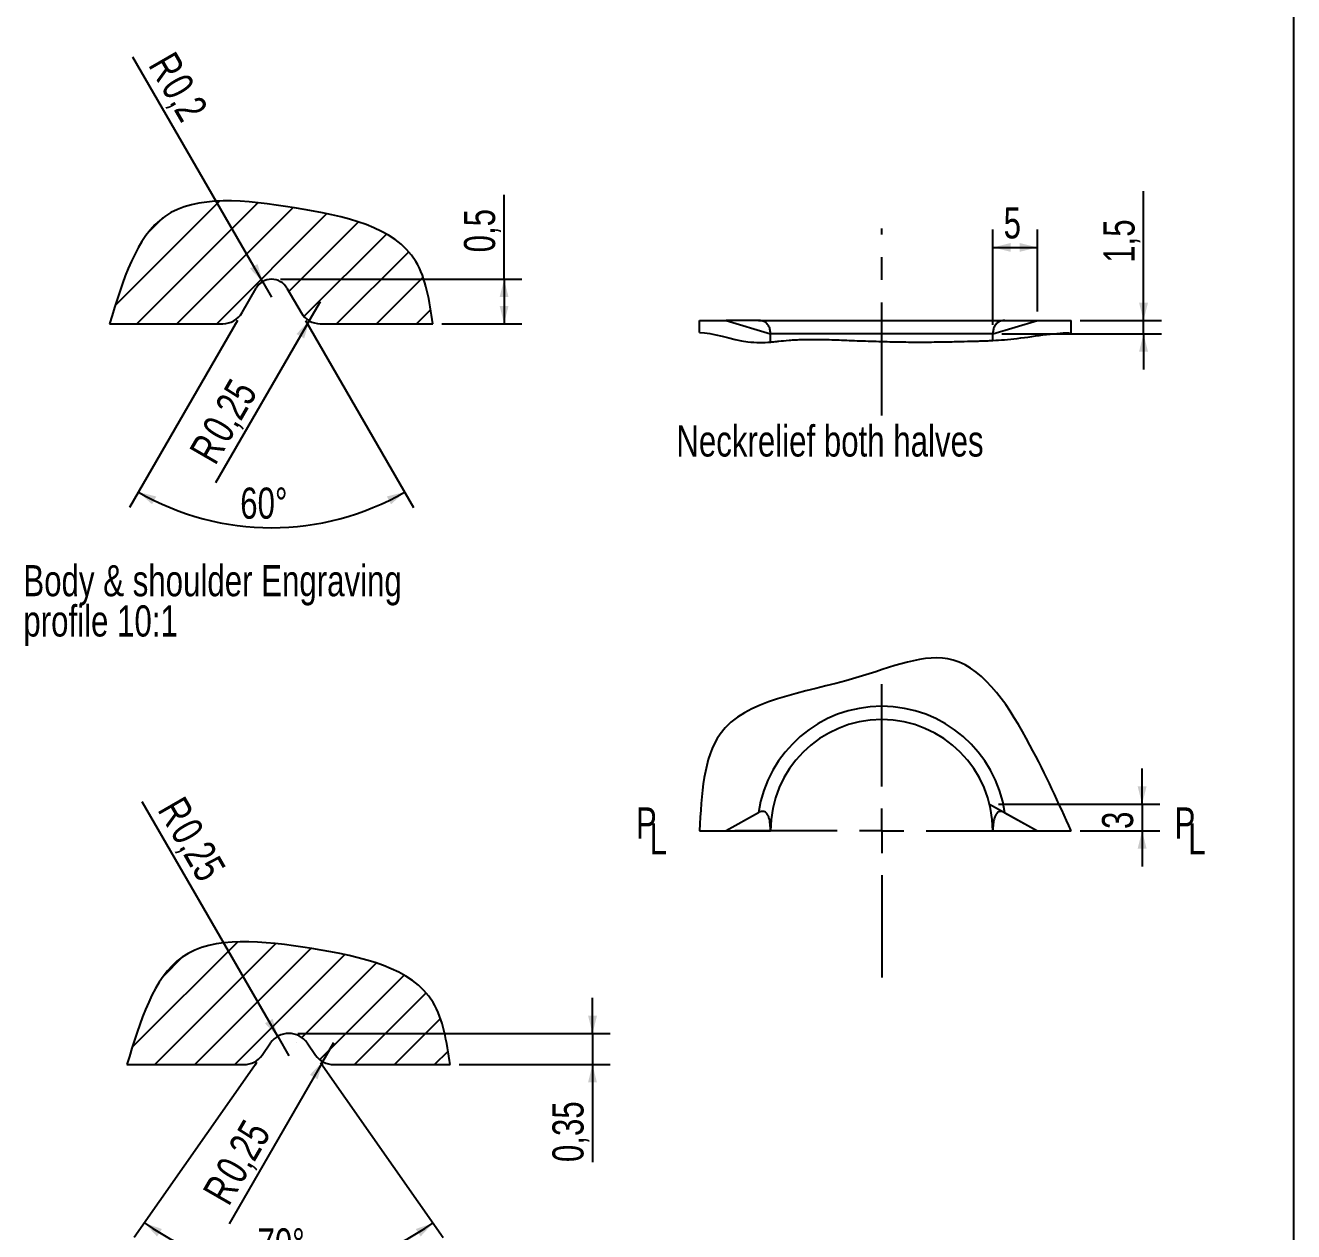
# Model space of a CAD drawing. Header units: millimetres. Extents: x 8 to 586, y 8 to 412.
# Drawn here: x 443.4 to 586, y 142.9 to 278.5 of the extents above; entities that cross this region are included whole.
import ezdxf

# ---------------------------------------------------------------- set-up
doc = ezdxf.new("R2010")
doc.units = ezdxf.units.MM
doc.header["$PDSIZE"] = -1
doc.linetypes.add('CENTERX2', pattern=[20.32, 12.7, -2.54, 2.54, -2.54])
for name, color, linetype in [('CENTERLINE', 4, 'CENTERX2'), ('DIMENSIONS', 2, 'Continuous'), ('HATCH', 3, 'Continuous'), ('TEXT', 2, 'Continuous')]:
    doc.layers.add(name, color=color, linetype=linetype)
doc.layers.add('OUTLINE', color=7, linetype='Continuous', lineweight=25)
doc.styles.add('SLDTEXTSTYLE0', font='TXT', dxfattribs={"width": 0.75})
doc.dimstyles.new('SLDDIMSTYLE12', dxfattribs={"dimtxt": 3.5, "dimasz": 2, "dimexe": 0, "dimexo": 0.0625, "dimgap": 0.875, "dimtad": 1, "dimdec": 4, "dimlfac": 0.1, "dimzin": 12, "dimdsep": 46, "dimtxsty": 'SLDTEXTSTYLE0', "dimsah": 1, "dimcen": 0.09, "dimazin": 3, "dimtfac": 1, "dimtofl": 0, "dimtmove": 0, "dimatfit": 3, "dimfxl": 0, "dimfrac": 2, "dimtolj": 1, "dimtzin": 12, "dimarcsym": 0})
doc.dimstyles.new('SLDDIMSTYLE13', dxfattribs={"dimtxt": 3.5, "dimasz": 2, "dimexe": 0, "dimexo": 0.0625, "dimgap": 0.875, "dimtad": 1, "dimlfac": 0.1, "dimrnd": 1e-09, "dimdsep": 46, "dimtxsty": 'SLDTEXTSTYLE0', "dimsah": 1, "dimcen": 0, "dimadec": 0, "dimazin": 2, "dimtfac": 1, "dimtofl": 0, "dimtmove": 0, "dimatfit": 3, "dimfxl": 0, "dimfrac": 2, "dimtolj": 1, "dimtzin": 12, "dimarcsym": 0})
doc.dimstyles.new('SLDDIMSTYLE14', dxfattribs={"dimtxt": 3.5, "dimasz": 2, "dimexe": 0, "dimexo": 0.0625, "dimgap": 0.875, "dimtad": 1, "dimlfac": 0.1, "dimrnd": 1e-09, "dimdsep": 46, "dimtxsty": 'SLDTEXTSTYLE0', "dimsah": 1, "dimcen": 0.09, "dimadec": 0, "dimazin": 2, "dimtfac": 1, "dimtmove": 0, "dimatfit": 0, "dimfxl": 0, "dimfrac": 2, "dimtolj": 1, "dimtzin": 12, "dimarcsym": 0})
doc.dimstyles.new('SLDDIMSTYLE20', dxfattribs={"dimtxt": 3.5, "dimasz": 2, "dimexe": 0, "dimexo": 0.0625, "dimgap": 0.875, "dimtad": 1, "dimlfac": 0.1, "dimrnd": 1e-09, "dimdsep": 46, "dimtxsty": 'SLDTEXTSTYLE0', "dimsah": 1, "dimcen": 0.09, "dimadec": 0, "dimazin": 2, "dimtfac": 1, "dimtofl": 0, "dimtmove": 0, "dimatfit": 3, "dimfxl": 0, "dimfrac": 2, "dimtolj": 1, "dimtzin": 12, "dimarcsym": 0})
doc.dimstyles.new('SLDDIMSTYLE3', dxfattribs={"dimtxt": 3.5, "dimasz": 2, "dimexe": 0, "dimexo": 0.0625, "dimgap": 0.875, "dimtad": 1, "dimrnd": 1e-09, "dimzin": 12, "dimdsep": 46, "dimtxsty": 'SLDTEXTSTYLE0', "dimsah": 1, "dimcen": 0.09, "dimadec": 0, "dimazin": 3, "dimtfac": 1, "dimtmove": 0, "dimatfit": 0, "dimfxl": 0, "dimfrac": 2, "dimtolj": 1, "dimtzin": 12, "dimarcsym": 0})
doc.dimstyles.new('SLDDIMSTYLE6', dxfattribs={"dimtxt": 3.5, "dimasz": 2, "dimexe": 0, "dimexo": 0.0625, "dimgap": 0.875, "dimtad": 1, "dimrnd": 1e-09, "dimzin": 12, "dimdsep": 46, "dimtxsty": 'SLDTEXTSTYLE0', "dimsah": 1, "dimcen": 0.09, "dimadec": 0, "dimazin": 3, "dimtfac": 1, "dimtofl": 0, "dimtmove": 0, "dimatfit": 3, "dimfxl": 0, "dimfrac": 2, "dimtolj": 1, "dimtzin": 12, "dimarcsym": 0})

# ---------------------------------------------------------------- blocks, each defined once
blk = doc.blocks.new('_D_36')
at = {"layer": 'DIMENSIONS'}
for p, q in [((469.47, 161.9), (455.68, 142.2)), ((476.63, 161.9), (490.42, 142.2))]:
    blk.add_line(p, q, dxfattribs=at)
blk.add_arc((473.05, 167.01), 28.28, 235, 305, dxfattribs=at)
for points in [[(456.83, 143.84), (458.24, 142.33), (458.78, 143.17)], [(489.28, 143.84), (487.33, 143.17), (487.87, 142.33)]]:
    blk.add_solid(points, dxfattribs=at)
at = {"layer": 'DIMENSIONS', "insert": (469.53, 143.24), "char_height": 3.5, "attachment_point": 1, "style": 'SLDTEXTSTYLE0'}
blk.add_mtext('70°', dxfattribs=at)
blk = doc.blocks.new('_D_37')
at = {"layer": 'DIMENSIONS'}
for q in [(456.58, 191.19), (473.05, 162.65)]:
    blk.add_line((471.8, 164.81), q, dxfattribs=at)
blk.add_solid([(471.8, 164.81), (471.24, 166.8), (470.37, 166.3)], dxfattribs=at)
at = {"layer": 'DIMENSIONS', "char_height": 3.5, "attachment_point": 1, "rotation": 300, "style": 'SLDTEXTSTYLE0'}
for s, insert in [('R', (461.26, 192.06)), ('0,25', (462.68, 189.61))]:
    blk.add_mtext(s, dxfattribs=dict(at, insert=insert))
blk = doc.blocks.new('_D_38')
at = {"layer": 'DIMENSIONS'}
for q in [(478.11, 164.15), (466.34, 143.76)]:
    blk.add_line((476.86, 161.98), q, dxfattribs=at)
blk.add_solid([(476.86, 161.98), (475.42, 160.5), (476.29, 160)], dxfattribs=at)
at = {"layer": 'DIMENSIONS', "char_height": 3.5, "attachment_point": 1, "rotation": 60, "style": 'SLDTEXTSTYLE0'}
for s, insert in [('0,25', (464.67, 149.82)), ('R', (463.26, 147.37))]:
    blk.add_mtext(s, dxfattribs=dict(at, insert=insert))
blk = doc.blocks.new('_D_39')
at = {"layer": 'DIMENSIONS'}
for p, q in [((507.19, 165.15), (507.19, 169.15)), ((474.05, 165.15), (509.19, 165.15)), ((507.19, 165.15), (507.19, 161.65)), ((492.19, 161.65), (509.19, 161.65)), ((507.19, 161.65), (507.19, 150.69))]:
    blk.add_line(p, q, dxfattribs=at)
for points in [[(507.19, 165.15), (507.69, 167.15), (506.69, 167.15)], [(507.19, 161.65), (506.69, 159.65), (507.69, 159.65)]]:
    blk.add_solid(points, dxfattribs=at)
at = {"layer": 'DIMENSIONS', "insert": (502.68, 150.69), "char_height": 3.5, "attachment_point": 1, "rotation": 90, "style": 'SLDTEXTSTYLE0'}
blk.add_mtext('0,35', dxfattribs=at)
blk = doc.blocks.new('_D_68')
at = {"layer": 'DIMENSIONS'}
for p, q in [((467.29, 245.32), (455.15, 224.29)), ((474.93, 245.32), (487.07, 224.29))]:
    blk.add_line(p, q, dxfattribs=at)
blk.add_arc((471.11, 251.94), 29.93, 240, 300, dxfattribs=at)
for points in [[(456.15, 226.02), (457.68, 224.64), (458.15, 225.52)], [(486.07, 226.02), (484.07, 225.52), (484.54, 224.64)]]:
    blk.add_solid(points, dxfattribs=at)
at = {"layer": 'DIMENSIONS', "insert": (467.59, 226.52), "char_height": 3.5, "attachment_point": 1, "style": 'SLDTEXTSTYLE0'}
blk.add_mtext('60°', dxfattribs=at)
blk = doc.blocks.new('_D_69')
at = {"layer": 'DIMENSIONS'}
for q in [(455.53, 274.92), (471.11, 247.94)]:
    blk.add_line((470.11, 249.67), q, dxfattribs=at)
blk.add_solid([(470.11, 249.67), (469.54, 251.65), (468.68, 251.15)], dxfattribs=at)
at = {"layer": 'DIMENSIONS', "char_height": 3.5, "attachment_point": 1, "rotation": 300, "style": 'SLDTEXTSTYLE0'}
for s, insert in [('R', (460.22, 275.79)), ('0,2', (461.63, 273.34))]:
    blk.add_mtext(s, dxfattribs=dict(at, insert=insert))
blk = doc.blocks.new('_D_70')
at = {"layer": 'DIMENSIONS'}
for q in [(476.6, 247.44), (464.82, 227.05)]:
    blk.add_line((475.35, 245.27), q, dxfattribs=at)
blk.add_solid([(475.35, 245.27), (473.91, 243.79), (474.78, 243.29)], dxfattribs=at)
at = {"layer": 'DIMENSIONS', "char_height": 3.5, "attachment_point": 1, "rotation": 60, "style": 'SLDTEXTSTYLE0'}
for s, insert in [('0,25', (463.16, 233.11)), ('R', (461.75, 230.66))]:
    blk.add_mtext(s, dxfattribs=dict(at, insert=insert))
blk = doc.blocks.new('_D_71')
at = {"layer": 'DIMENSIONS'}
for p, q in [((497.25, 249.94), (497.25, 259.42)), ((472.11, 249.94), (499.25, 249.94)), ((497.25, 249.94), (497.25, 244.94)), ((490.25, 244.94), (499.25, 244.94))]:
    blk.add_line(p, q, dxfattribs=at)
for points in [[(497.25, 249.94), (496.75, 247.94), (497.75, 247.94)], [(497.25, 244.94), (497.75, 246.94), (496.75, 246.94)]]:
    blk.add_solid(points, dxfattribs=at)
at = {"layer": 'DIMENSIONS', "insert": (492.74, 252.96), "char_height": 3.5, "attachment_point": 1, "rotation": 90, "style": 'SLDTEXTSTYLE0'}
blk.add_mtext('0,5', dxfattribs=at)
blk = doc.blocks.new('SW_NOTE_0_7')
at = {"layer": 'TEXT', "color": 0, "char_height": 3.5, "attachment_point": 1, "style": 'SLDTEXTSTYLE0'}
for s, insert in [('Body & shoulder Engraving', (0, 4.5)), ('profile 10:1', (0, -0.03))]:
    blk.add_mtext(s, dxfattribs=dict(at, insert=insert))
blk = doc.blocks.new('_D_78')
at = {"layer": 'DIMENSIONS'}
for p, q in [((568.97, 190.93), (568.97, 194.93)), ((552.83, 190.93), (570.97, 190.93)), ((568.97, 190.93), (568.97, 187.93)), ((561.99, 187.93), (570.97, 187.93)), ((568.97, 187.93), (568.97, 183.93))]:
    blk.add_line(p, q, dxfattribs=at)
for points in [[(568.97, 190.93), (569.47, 192.93), (568.47, 192.93)], [(568.97, 187.93), (568.47, 185.93), (569.47, 185.93)]]:
    blk.add_solid(points, dxfattribs=at)
at = {"layer": 'DIMENSIONS', "insert": (564.46, 188.14), "char_height": 3.5, "attachment_point": 1, "rotation": 90, "style": 'SLDTEXTSTYLE0'}
blk.add_mtext('3', dxfattribs=at)
blk = doc.blocks.new('SW_SYMBOL_MOD_PL')
at = {"layer": 'TEXT', "color": 0, "char_height": 783, "attachment_point": 5, "style": 'SLDTEXTSTYLE0'}
for s, insert in [('P', (400, 600)), ('L', (700, 200))]:
    blk.add_mtext(s, dxfattribs=dict(at, insert=insert))
blk = doc.blocks.new('SW_CENTERMARKSYMBOL_0')
at = {"layer": 'CENTERLINE', "color": 0}
for p, q in [((0, 5), (0, 16.5)), ((0, 0), (0, 2.5)), ((-5, 0), (-16.5, 0)), ((0, 0), (-2.5, 0)), ((0, 0), (0, -2.5)), ((0, 0), (2.5, 0)), ((5, 0), (16.5, 0)), ((0, -5), (0, -16.5))]:
    blk.add_line(p, q, dxfattribs=at)
blk = doc.blocks.new('_D_79')
at = {"layer": 'DIMENSIONS'}
for p, q in [((569.13, 245.3), (569.13, 259.84)), ((561.99, 245.3), (571.13, 245.3)), ((569.13, 243.8), (569.13, 245.3)), ((553.2, 243.8), (571.13, 243.8)), ((569.13, 243.8), (569.13, 239.8))]:
    blk.add_line(p, q, dxfattribs=at)
for points in [[(569.13, 245.3), (569.63, 247.3), (568.63, 247.3)], [(569.13, 243.8), (568.63, 241.8), (569.63, 241.8)]]:
    blk.add_solid(points, dxfattribs=at)
at = {"layer": 'DIMENSIONS', "insert": (564.62, 251.79), "char_height": 3.5, "attachment_point": 1, "rotation": 90, "style": 'SLDTEXTSTYLE0'}
blk.add_mtext('1,5', dxfattribs=at)
blk = doc.blocks.new('_D_80')
at = {"layer": 'DIMENSIONS'}
for p, q in [((552.2, 244.8), (552.2, 255.52)), ((557.2, 246.3), (557.2, 255.52)), ((552.2, 253.52), (557.2, 253.52))]:
    blk.add_line(p, q, dxfattribs=at)
for points in [[(552.2, 253.52), (554.2, 253.02), (554.2, 254.02)], [(557.2, 253.52), (555.2, 254.02), (555.2, 253.02)]]:
    blk.add_solid(points, dxfattribs=at)
at = {"layer": 'DIMENSIONS', "insert": (553.4, 258.03), "char_height": 3.5, "attachment_point": 1, "style": 'SLDTEXTSTYLE0'}
blk.add_mtext('5', dxfattribs=at)

msp = doc.modelspace()

# ---------------------------------------------------------------- hatches: boundary and pattern name
at = {"layer": 'HATCH'}
h = msp.add_hatch(dxfattribs=at)
h.set_pattern_fill('ANSI31', color=256, style=0)
edge = h.paths.add_edge_path(flags=0)
edge.add_arc((471.11056, 247.93658), 2, 30, 150, ccw=False)
edge.add_line((472.84262, 248.93658), (474.43033, 246.18658))
edge.add_arc((476.59539, 247.43658), 2.5, 210, 270)
edge.add_line((476.59539, 244.93658), (489.24981, 244.93658))
edge.add_spline(control_points=[(489.24981, 244.93658), (488.86645, 247.48344), (487.69628, 255.25728), (473.83843, 258.25418), (457.4672, 260.01136), (454.39503, 249.83685), (452.91541, 244.93658)], knot_values=[0, 0, 0, 0, 0.144171711, 0.440059394, 0.730319778, 1, 1, 1, 1], weights=[1, 1, 1, 1, 1, 1, 1], degree=3, periodic=0)
edge.add_line((452.91541, 244.93658), (465.62574, 244.93658))
edge.add_arc((465.62574, 247.43658), 2.5, 270, 330)
edge.add_line((467.7908, 246.18658), (469.37851, 248.93658))
h = msp.add_hatch(dxfattribs=at)
h.set_pattern_fill('ANSI31', color=256, style=0)
edge = h.paths.add_edge_path(flags=0)
edge.add_arc((473.05355, 162.64891), 2.5, 35, 145, ccw=False)
edge.add_line((475.10143, 164.08285), (476.05923, 162.71497))
edge.add_arc((478.10711, 164.14891), 2.5, 215, 270)
edge.add_line((478.10711, 161.64891), (491.19279, 161.64891))
edge.add_spline(control_points=[(491.19279, 161.64891), (490.80943, 164.19576), (489.63926, 171.96961), (475.78141, 174.96651), (459.41018, 176.72369), (456.33801, 166.54918), (454.85839, 161.64891)], knot_values=[0, 0, 0, 0, 0.144171711, 0.440059394, 0.730319778, 1, 1, 1, 1], weights=[1, 1, 1, 1, 1, 1, 1], degree=3, periodic=0)
edge.add_line((454.85839, 161.64891), (467.99998, 161.64891))
edge.add_arc((467.99998, 164.14891), 2.5, 270, 325)
edge.add_line((470.04786, 162.71497), (471.00566, 164.08285))

# ---------------------------------------------------------------- linework, layer by layer
at = {"color": 2}
for p in [(467.06911, 244.93658), (475.15202, 244.93658), (469.3014, 161.64891), (476.80569, 161.64891)]:
    msp.add_point(p, dxfattribs=at)
at = {"layer": 'CENTERLINE'}
msp.add_line((539.69507, 234.63631), (539.69507, 255.63396), dxfattribs=at)
at = {"layer": 'OUTLINE'}
for p, q in [((586, 412), (586, 8)), ((467.7908, 246.18658), (469.37851, 248.93658)), ((472.84262, 248.93658), (474.43033, 246.18658)), ((519.22356, 245.30219), (522.19507, 245.30219)), ((519.22356, 243.97159), (519.22356, 245.30219)), ((525.84459, 245.30219), (522.19507, 245.30219)), ((522.19507, 245.30219), (527.19507, 243.80219)), ((525.84459, 245.30219), (553.54556, 245.30219)), ((552.19507, 243.80219), (557.19507, 245.30219)), ((553.54556, 245.30219), (557.19507, 245.30219)), ((557.19507, 245.30219), (560.98811, 245.30219)), ((560.98811, 243.88852), (560.98811, 245.30219)), ((452.91541, 244.93658), (465.62574, 244.93658)), ((476.59539, 244.93658), (489.24981, 244.93658)), ((552.19507, 243.80219), (527.19507, 243.80219)), ((527.19507, 242.88156), (527.19507, 243.80219)), ((552.19507, 243.05736), (552.19507, 243.80219)), ((525.84459, 189.9711), (522.19507, 187.93049)), ((551.82973, 190.93049), (557.19507, 187.93049)), ((553.54556, 189.9711), (557.19507, 187.93049)), ((519.22356, 187.93049), (522.19507, 187.93049)), ((522.19507, 187.93049), (527.19507, 187.93049)), ((552.19507, 187.93049), (557.19507, 187.93049)), ((557.19507, 187.93049), (560.98811, 187.93049)), ((470.04786, 162.71497), (471.00566, 164.08285)), ((475.10143, 164.08285), (476.05923, 162.71497)), ((454.85839, 161.64891), (467.99998, 161.64891)), ((478.10711, 161.64891), (491.19279, 161.64891))]:
    msp.add_line(p, q, dxfattribs=at)
for centre, radius, start, end in [((471.11056, 247.93658), 2, 30, 150), ((465.62574, 247.43658), 2.5, 270, 330), ((476.59539, 247.43658), 2.5, 210, 270), ((539.69507, 187.93049), 14, 8.3811535, 171.6188465), ((539.69507, 187.93049), 12.5, 0, 180), ((473.05355, 162.64891), 2.5, 35, 145), ((467.99998, 164.14891), 2.5, 270, 325), ((478.10711, 164.14891), 2.5, 215, 270)]:
    msp.add_arc(centre, radius, start, end, dxfattribs=at)
for points, knots in [([(489.24981, 244.93658), (488.86645, 247.48344), (487.69628, 255.25728), (473.83843, 258.25418), (457.4672, 260.01136), (454.39503, 249.83685), (452.91541, 244.93658)], [0, 0, 0, 0, 0.144171711, 0.440059394, 0.730319778, 1, 1, 1, 1]), ([(527.19507, 243.80219), (527.19507, 243.9375), (527.18499, 244.07491), (527.13389, 244.35617), (527.09431, 244.49928), (526.98376, 244.71993), (526.93746, 244.7955), (526.84496, 244.9075), (526.81026, 244.94464), (526.72941, 245.01834), (526.68251, 245.05534), (526.57678, 245.12426), (526.51639, 245.15699), (526.38792, 245.2125), (526.31816, 245.23597), (526.17886, 245.27133), (526.10828, 245.28364), (525.97307, 245.29895), (525.90793, 245.30219), (525.84459, 245.30219)], [0, 0, 0, 0, 0.25, 0.25, 0.5, 0.5, 0.625, 0.625, 0.6875, 0.6875, 0.75, 0.75, 0.8125, 0.8125, 0.875, 0.875, 0.9375, 0.9375, 1, 1, 1, 1]), ([(553.54556, 245.30219), (553.41887, 245.30219), (553.28048, 245.28887), (553.07265, 245.23615), (553.00259, 245.21263), (552.87429, 245.15725), (552.81383, 245.12453), (552.65542, 245.02139), (552.57599, 244.94489), (552.45202, 244.79462), (552.40586, 244.719), (552.29561, 244.49857), (552.25626, 244.35619), (552.20518, 244.07511), (552.19507, 243.93748), (552.19507, 243.80219)], [0, 0, 0, 0, 0.125, 0.125, 0.1875, 0.1875, 0.25, 0.25, 0.375, 0.375, 0.5, 0.5, 0.75, 0.75, 1, 1, 1, 1]), ([(519.22356, 243.97159), (520.58767, 243.94477), (523.99716, 242.7498), (526.41112, 242.81593), (527.19507, 242.88156)], [0.0196499808, 0.0196499808, 0.0196499808, 0.0196499808, 0.07048996755, 0.09668060867, 0.09668060867, 0.09668060867, 0.09668060867]), ([(552.19507, 243.05736), (553.0365, 243.099), (555.69616, 243.29839), (559.60737, 244.01877), (560.98811, 243.88852)], [0.36707831241, 0.36707831241, 0.36707831241, 0.36707831241, 0.39537640001, 0.45249448683, 0.45249448683, 0.45249448683, 0.45249448683]), ([(527.19507, 242.88156), (527.19507, 242.88156), (527.27613, 242.88798), (527.51444, 242.91048), (527.61348, 242.92023), (527.85167, 242.94496), (527.99125, 242.96004), (528.4612, 243.01137), (528.84458, 243.05487), (529.52482, 243.10824), (529.77054, 243.12434), (530.29235, 243.15102), (530.56702, 243.16156), (531.43116, 243.18379), (532.0604, 243.18583), (533.08634, 243.17033), (533.44076, 243.16212), (534.16168, 243.14125), (534.52991, 243.12856), (535.28176, 243.10058), (535.66539, 243.08528), (536.44834, 243.05453), (536.84993, 243.03912), (538.05726, 242.99475), (538.86751, 242.96754), (540.09088, 242.93354), (540.50002, 242.92335), (541.32108, 242.90577), (541.7275, 242.89851), (542.92863, 242.88177), (543.70815, 242.87731), (544.84512, 242.88093), (545.2201, 242.88385), (545.94337, 242.89189), (546.29343, 242.89701), (547.30954, 242.91438), (547.94345, 242.9286), (549.11053, 242.95738), (549.62775, 242.97153), (550.30769, 242.99044), (550.51823, 242.99631), (550.9063, 243.00763), (551.08366, 243.01314), (551.55426, 243.02897), (551.79124, 243.03876), (552.03201, 243.0495), (552.09314, 243.0524), (552.17466, 243.05633), (552.19507, 243.05736), (552.19507, 243.05736)], [0, 0, 0, 0, 0.0625, 0.0625, 0.09375, 0.09375, 0.125, 0.125, 0.1875, 0.1875, 0.21875, 0.21875, 0.25, 0.25, 0.3125, 0.3125, 0.34375, 0.34375, 0.375, 0.375, 0.40625, 0.40625, 0.4375, 0.4375, 0.5, 0.5, 0.53125, 0.53125, 0.5625, 0.5625, 0.625, 0.625, 0.65625, 0.65625, 0.6875, 0.6875, 0.75, 0.75, 0.8125, 0.8125, 0.84375, 0.84375, 0.875, 0.875, 0.9375, 0.9375, 0.96875, 0.96875, 1, 1, 1, 1]), ([(560.98811, 187.93049), (559.58625, 191.05708), (556.49636, 197.94849), (548.96032, 209.96499), (535.20155, 203.79499), (519.96578, 202.28794), (519.43651, 192.04981), (519.22356, 187.93049)], [0, 0, 0, 0, 0.171569114, 0.378161314, 0.556647689, 0.821616636, 1, 1, 1, 1]), ([(527.19507, 187.93049), (527.19507, 188.18268), (527.18499, 188.43314), (527.13389, 188.92879), (527.09431, 189.1734), (526.98376, 189.52283), (526.93746, 189.63779), (526.84496, 189.79482), (526.81026, 189.84463), (526.72941, 189.93678), (526.68251, 189.97953), (526.57678, 190.04887), (526.51639, 190.0761), (526.38792, 190.10772), (526.31816, 190.11247), (526.17886, 190.10048), (526.10828, 190.08396), (525.97307, 190.0369), (525.90793, 190.00651), (525.84459, 189.9711)], [0, 0, 0, 0, 0.25, 0.25, 0.5, 0.5, 0.625, 0.625, 0.6875, 0.6875, 0.75, 0.75, 0.8125, 0.8125, 0.875, 0.875, 0.9375, 0.9375, 1, 1, 1, 1]), ([(553.54556, 189.9711), (553.41887, 190.04194), (553.28048, 190.09448), (553.07265, 190.11244), (553.00259, 190.10775), (552.87429, 190.07629), (552.81383, 190.0491), (552.65542, 189.94544), (552.57599, 189.84727), (552.45202, 189.63652), (552.40586, 189.52139), (552.29561, 189.17219), (552.25626, 188.92881), (552.20518, 188.4335), (552.19507, 188.18264), (552.19507, 187.93049)], [0, 0, 0, 0, 0.125, 0.125, 0.1875, 0.1875, 0.25, 0.25, 0.375, 0.375, 0.5, 0.5, 0.75, 0.75, 1, 1, 1, 1]), ([(491.19279, 161.64891), (490.80943, 164.19576), (489.63926, 171.96961), (475.78141, 174.96651), (459.41018, 176.72369), (456.33801, 166.54918), (454.85839, 161.64891)], [0, 0, 0, 0, 0.144171711, 0.440059394, 0.730319778, 1, 1, 1, 1])]:
    msp.add_open_spline(points, degree=3, knots=knots, dxfattribs=at)

# ---------------------------------------------------------------- block references
at = {"layer": 'CENTERLINE'}
msp.add_blockref('SW_CENTERMARKSYMBOL_0', (539.69507, 187.93049), dxfattribs=at)
at = {"layer": 'TEXT'}
msp.add_blockref('SW_NOTE_0_7', (443.21329, 213.30455), dxfattribs=at)
at = {"layer": 'TEXT', "xscale": 0.004470703125, "yscale": 0.004470703125, "zscale": 0.004470703125}
for p in [(511.45693, 186.13054), (571.99594, 186.13054)]:
    msp.add_blockref('SW_SYMBOL_MOD_PL', p, dxfattribs=at)

# ---------------------------------------------------------------- texts
at = {"layer": 'TEXT', "insert": (516.61095, 233.50827), "char_height": 3.5, "attachment_point": 1, "style": 'SLDTEXTSTYLE0'}
msp.add_mtext('Neckrelief both halves', dxfattribs=at)

# ---------------------------------------------------------------- dimensions: what is measured, and where the dimension line sits
at = {"layer": 'DIMENSIONS'}
for center, mpoint, picture, middle in [((471.11056, 247.93658), (470.11056, 249.66863), '_D_69', (458.57362, 269.65122)), ((476.59539, 247.43658), (475.34539, 245.27151), '_D_70', (468.47202, 233.36647)), ((473.05355, 162.64891), (471.80355, 164.81397), '_D_37', (460.2666, 184.79657)), ((478.10711, 164.14891), (476.85711, 161.98384), '_D_38', (469.98373, 150.0788))]:
    dim = msp.add_radius_dim(center=center, mpoint=mpoint, dimstyle='SLDDIMSTYLE13', dxfattribs=at)
    dim.commit()
    dim.dimension.update_dxf_attribs({"geometry": picture, "text_midpoint": middle, "dimtype": 164})
for base, p1, p2, dimstyle, picture, middle in [((497.24981, 244.93658), (471.11056, 249.93658), (489.24981, 244.93658), 'SLDDIMSTYLE20', '_D_71', (497.24981, 256.18955)), ((569.12899, 245.30219), (552.19507, 243.80219), (560.98811, 245.30219), 'SLDDIMSTYLE3', '_D_79', (569.12899, 255.01933)), ((568.97463, 187.93049), (551.82973, 190.93049), (560.98811, 187.93049), 'SLDDIMSTYLE3', '_D_78', (568.97463, 189.43049)), ((507.19279, 161.64891), (473.05355, 165.14891), (491.19279, 161.64891), 'SLDDIMSTYLE14', '_D_39', (507.19279, 155.21109))]:
    dim = msp.add_linear_dim(base=base, p1=p1, p2=p2, angle=90, dimstyle=dimstyle, dxfattribs=at)
    dim.commit()
    dim.dimension.update_dxf_attribs({"geometry": picture, "text_midpoint": middle, "dimtype": 160})
dim = msp.add_linear_dim(base=(557.19507, 253.52242), p1=(552.19507, 243.80219), p2=(557.19507, 245.30219), dimstyle='SLDDIMSTYLE6', dxfattribs=at)
dim.commit()
dim.dimension.update_dxf_attribs({"geometry": '_D_80', "text_midpoint": (554.69507, 253.52242), "dimtype": 160})
for base, line1, line2, picture, middle in [((471.11056, 222.01134), ((472.84262, 248.93658), (474.43033, 246.18658)), ((467.7908, 246.18658), (469.37851, 248.93658)), '_D_68', (471.11056, 222.01134)), ((473.05355, 138.72366), ((475.10143, 164.08285), (476.05923, 162.71497)), ((470.04786, 162.71497), (471.00566, 164.08285)), '_D_36', (473.05355, 138.72366))]:
    dim = msp.add_angular_dim_2l(base=base, line1=line1, line2=line2, dimstyle='SLDDIMSTYLE12', dxfattribs=at)
    dim.commit()
    dim.dimension.update_dxf_attribs({"geometry": picture, "text_midpoint": middle, "dimtype": 162})

doc.saveas('drawing.dxf')
